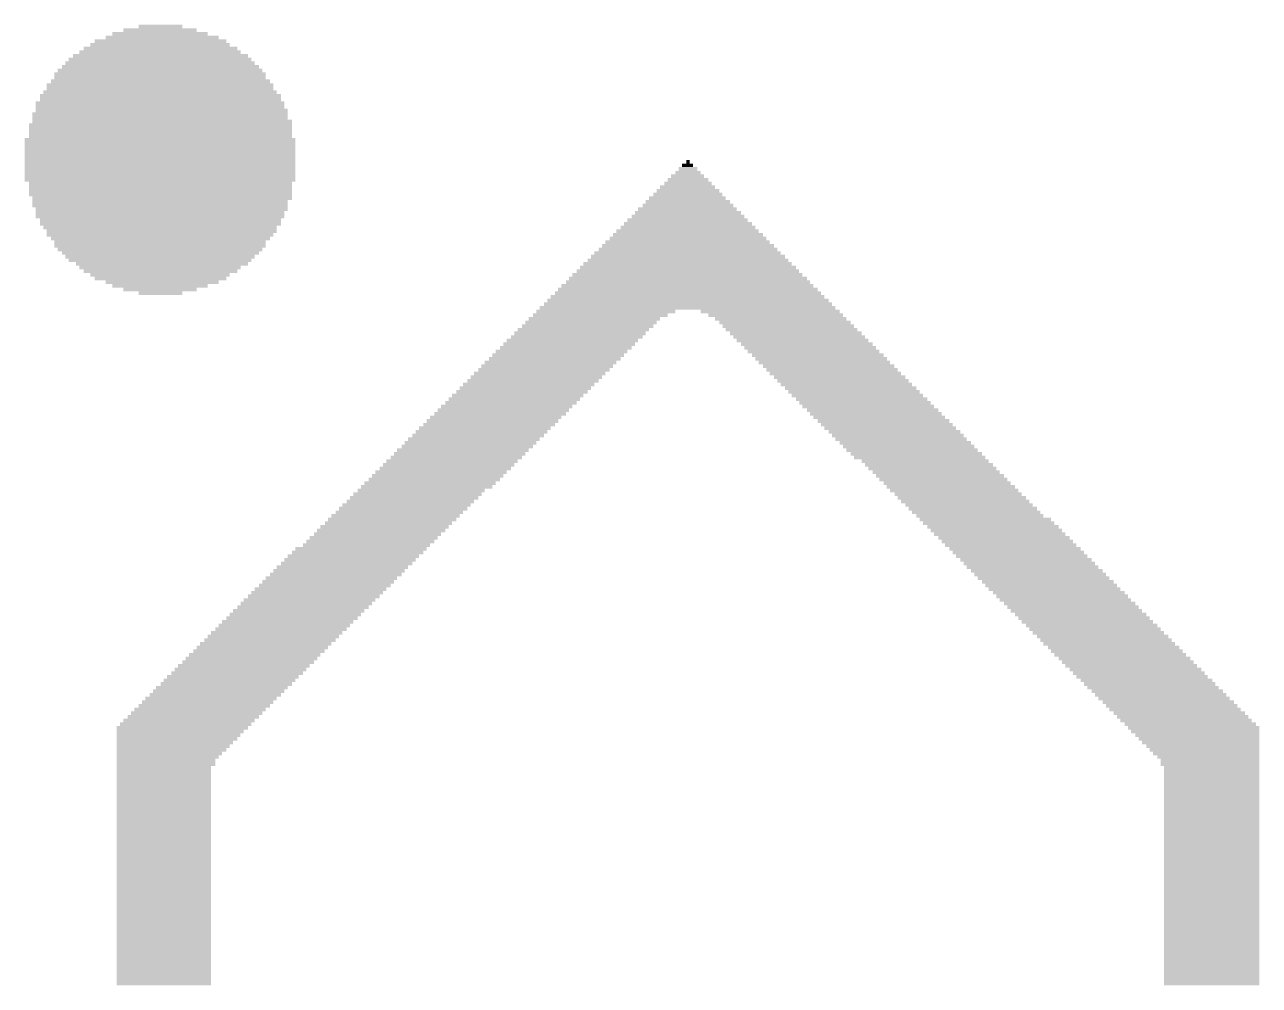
# Model space of a CAD drawing. Extents: x -0.2 to 45.5, y -0.1 to 78.5.
# Drawn here: x 27.887 to 30.75, y 43.378 to 45.605 of the extents above; entities that cross this region are included whole.
import ezdxf

# ---------------------------------------------------------------- set-up
doc = ezdxf.new("R2010")
doc.units = 0
doc.layers.add('21', color=253, linetype='CONTINUOUS')

# ---------------------------------------------------------------- blocks, each defined once
blk = doc.blocks.new('RECT')
blk.add_solid([(-0.5, -0.5), (0.5, -0.5), (-0.5, 0.5), (0.5, 0.5)])

msp = doc.modelspace()

# ---------------------------------------------------------------- block references
at = {"layer": '21'}
for p, xscale, yscale in [((28.2018, 45.6006), 0.1016, 0.0086), ((28.2056, 45.5752), 0.2616, 0.0086), ((28.2006, 45.5837), 0.221, 0.0084), ((28.2006, 45.5921), 0.1702, 0.0084), ((28.2006, 45.5413), 0.3734, 0.0084), ((28.2018, 45.5498), 0.3556, 0.0086), ((28.2006, 45.5583), 0.3226, 0.0084), ((28.2018, 45.5667), 0.3048, 0.0084), ((28.2006, 45.5159), 0.4394, 0.0084), ((28.2006, 45.5244), 0.4242, 0.0086), ((28.2018, 45.5329), 0.4064, 0.0084), ((28.2006, 45.4905), 0.4902, 0.0084), ((28.2006, 45.499), 0.475, 0.0086), ((28.2018, 45.5075), 0.4572, 0.0084), ((28.2006, 45.4651), 0.5258, 0.0084), ((28.2006, 45.4567), 0.5258, 0.0084), ((28.2018, 45.4736), 0.508, 0.0086), ((28.2006, 45.4821), 0.4902, 0.0084), ((28.2018, 45.4397), 0.5588, 0.0084), ((28.2018, 45.4313), 0.5588, 0.0084), ((28.2006, 45.4482), 0.541, 0.0086), ((28.2006, 45.3974), 0.5918, 0.0086), ((28.2006, 45.4228), 0.5766, 0.0086), ((28.2006, 45.4143), 0.5766, 0.0084), ((28.2044, 45.4059), 0.5842, 0.0084), ((28.2018, 45.372), 0.6096, 0.0086), ((28.2056, 45.3805), 0.602, 0.0084), ((28.2006, 45.3889), 0.5918, 0.0084), ((28.2018, 45.3635), 0.6096, 0.0084), ((28.2018, 45.3551), 0.6096, 0.0084), ((28.2018, 45.3466), 0.6096, 0.0086), ((28.2006, 45.3381), 0.6274, 0.0084), ((28.2006, 45.3297), 0.6274, 0.0084), ((28.2006, 45.3212), 0.6274, 0.0086), ((28.2006, 45.3127), 0.6274, 0.0084), ((28.2006, 45.3043), 0.6274, 0.0084), ((28.2006, 45.2958), 0.6274, 0.0086), ((28.2006, 45.2873), 0.6274, 0.0084), ((29.4248, 45.2873), 0.0076, 0.0084), ((28.2006, 45.2789), 0.6274, 0.0084), ((28.2006, 45.2704), 0.6274, 0.0086), ((28.2006, 45.2619), 0.6274, 0.0084), ((29.4248, 45.2619), 0.0584, 0.0084), ((29.4248, 45.2704), 0.0432, 0.0086), ((29.4236, 45.2789), 0.0254, 0.0084), ((28.2006, 45.2535), 0.6274, 0.0084), ((28.2006, 45.245), 0.6274, 0.0086), ((28.2018, 45.2365), 0.6096, 0.0084), ((28.2018, 45.2281), 0.6096, 0.0084), ((29.4236, 45.2281), 0.127, 0.0084), ((29.4248, 45.2365), 0.1092, 0.0084), ((29.4248, 45.245), 0.094, 0.0086), ((29.4236, 45.2535), 0.0762, 0.0084), ((28.2018, 45.2196), 0.6096, 0.0086), ((28.2018, 45.2111), 0.6096, 0.0084), ((28.2056, 45.2027), 0.602, 0.0084), ((29.4236, 45.2027), 0.1778, 0.0084), ((29.4248, 45.2111), 0.16, 0.0084), ((29.4248, 45.2196), 0.1448, 0.0086), ((28.2006, 45.1942), 0.5918, 0.0086), ((28.2006, 45.1857), 0.5918, 0.0084), ((28.2044, 45.1773), 0.5842, 0.0084), ((28.2006, 45.1688), 0.5766, 0.0086), ((29.4248, 45.1688), 0.2464, 0.0086), ((29.4236, 45.1773), 0.2286, 0.0084), ((29.4248, 45.1857), 0.2108, 0.0084), ((29.4248, 45.1942), 0.1956, 0.0086), ((28.2006, 45.1603), 0.5766, 0.0084), ((28.2018, 45.1519), 0.5588, 0.0084), ((28.2018, 45.1434), 0.5588, 0.0086), ((29.4248, 45.1434), 0.2972, 0.0086), ((29.4236, 45.1519), 0.2794, 0.0084), ((29.4248, 45.1603), 0.2616, 0.0084), ((28.2006, 45.1349), 0.541, 0.0084), ((28.2044, 45.1265), 0.5334, 0.0084), ((28.2006, 45.118), 0.5258, 0.0086), ((29.4248, 45.118), 0.348, 0.0086), ((29.4236, 45.1265), 0.3302, 0.0084), ((29.4248, 45.1349), 0.3124, 0.0084), ((28.2018, 45.1095), 0.508, 0.0084), ((28.2006, 45.1011), 0.4902, 0.0084), ((28.2006, 45.0926), 0.4902, 0.0086), ((28.2006, 45.0841), 0.475, 0.0084), ((29.4248, 45.0841), 0.414, 0.0084), ((29.4248, 45.0926), 0.3988, 0.0086), ((29.4236, 45.1011), 0.381, 0.0084), ((29.4248, 45.1095), 0.3632, 0.0084), ((28.2018, 45.0757), 0.4572, 0.0084), ((28.2006, 45.0672), 0.4394, 0.0086), ((28.2006, 45.0587), 0.4242, 0.0084), ((29.4248, 45.0587), 0.4648, 0.0084), ((29.4248, 45.0672), 0.4496, 0.0086), ((29.4236, 45.0757), 0.4318, 0.0084), ((28.2056, 45.0503), 0.3988, 0.0084), ((28.2006, 45.0418), 0.3734, 0.0086), ((28.2018, 45.0333), 0.3556, 0.0084), ((28.2006, 45.0249), 0.3226, 0.0084), ((29.4236, 45.0249), 0.5334, 0.0084), ((29.4248, 45.0333), 0.5156, 0.0084), ((29.4248, 45.0418), 0.5004, 0.0086), ((29.4236, 45.0503), 0.4826, 0.0084), ((28.2018, 45.0164), 0.3048, 0.0086), ((28.2056, 45.0079), 0.2616, 0.0084), ((28.2006, 44.9995), 0.221, 0.0084), ((29.4236, 44.9995), 0.5842, 0.0084), ((29.4248, 45.0079), 0.5664, 0.0084), ((29.4248, 45.0164), 0.5512, 0.0086), ((28.2006, 44.991), 0.1702, 0.0086), ((28.2018, 44.9825), 0.1016, 0.0084), ((29.4236, 44.9741), 0.635, 0.0084), ((29.4248, 44.9825), 0.6172, 0.0084), ((29.4248, 44.991), 0.602, 0.0086), ((29.2343, 44.9402), 0.3226, 0.0086), ((29.4236, 44.9487), 0.6858, 0.0084), ((29.4248, 44.9571), 0.668, 0.0084), ((29.4248, 44.9656), 0.6528, 0.0086), ((29.6153, 44.9402), 0.3226, 0.0086), ((29.2001, 44.9148), 0.3048, 0.0086), ((29.2077, 44.9233), 0.3048, 0.0084), ((29.2216, 44.9317), 0.3124, 0.0084), ((29.628, 44.9317), 0.3124, 0.0084), ((29.6395, 44.9233), 0.3048, 0.0084), ((29.6496, 44.9148), 0.3048, 0.0086), ((29.1746, 44.8894), 0.3048, 0.0086), ((29.1823, 44.8979), 0.3048, 0.0084), ((29.1924, 44.9063), 0.3048, 0.0084), ((29.6573, 44.9063), 0.3048, 0.0084), ((29.6649, 44.8979), 0.3048, 0.0084), ((29.675, 44.8894), 0.3048, 0.0086), ((29.1416, 44.8555), 0.3048, 0.0084), ((29.1493, 44.864), 0.3048, 0.0086), ((29.1569, 44.8725), 0.3048, 0.0084), ((29.167, 44.8809), 0.3048, 0.0084), ((29.6827, 44.8809), 0.3048, 0.0084), ((29.6903, 44.8725), 0.3048, 0.0084), ((29.7004, 44.864), 0.3048, 0.0086), ((29.7081, 44.8555), 0.3048, 0.0084), ((29.1162, 44.8301), 0.3048, 0.0084), ((29.1239, 44.8386), 0.3048, 0.0086), ((29.1315, 44.8471), 0.3048, 0.0084), ((29.7157, 44.8471), 0.3048, 0.0084), ((29.7258, 44.8386), 0.3048, 0.0086), ((29.7335, 44.8301), 0.3048, 0.0084), ((29.0807, 44.7963), 0.3048, 0.0084), ((29.0908, 44.8047), 0.3048, 0.0084), ((29.0984, 44.8132), 0.3048, 0.0086), ((29.1061, 44.8217), 0.3048, 0.0084), ((29.7411, 44.8217), 0.3048, 0.0084), ((29.7512, 44.8132), 0.3048, 0.0086), ((29.7589, 44.8047), 0.3048, 0.0084), ((29.7665, 44.7963), 0.3048, 0.0084), ((29.0553, 44.7709), 0.3048, 0.0084), ((29.0654, 44.7793), 0.3048, 0.0084), ((29.0731, 44.7878), 0.3048, 0.0086), ((29.7766, 44.7878), 0.3048, 0.0086), ((29.7843, 44.7793), 0.3048, 0.0084), ((29.7919, 44.7709), 0.3048, 0.0084), ((29.0299, 44.7455), 0.3048, 0.0084), ((29.04, 44.7539), 0.3048, 0.0084), ((29.0477, 44.7624), 0.3048, 0.0086), ((29.802, 44.7624), 0.3048, 0.0086), ((29.8097, 44.7539), 0.3048, 0.0084), ((29.8173, 44.7455), 0.3048, 0.0084), ((28.9969, 44.7116), 0.3048, 0.0086), ((29.0045, 44.7201), 0.3048, 0.0084), ((29.0146, 44.7285), 0.3048, 0.0084), ((29.0222, 44.737), 0.3048, 0.0086), ((29.8274, 44.737), 0.3048, 0.0086), ((29.8351, 44.7285), 0.3048, 0.0084), ((29.8427, 44.7201), 0.3048, 0.0084), ((29.8528, 44.7116), 0.3048, 0.0086), ((28.9715, 44.6862), 0.3048, 0.0086), ((28.9791, 44.6947), 0.3048, 0.0084), ((28.9892, 44.7031), 0.3048, 0.0084), ((29.8605, 44.7031), 0.3048, 0.0084), ((29.8681, 44.6947), 0.3048, 0.0084), ((29.8782, 44.6862), 0.3048, 0.0086), ((28.946, 44.6608), 0.3048, 0.0086), ((28.9537, 44.6693), 0.3048, 0.0084), ((28.9638, 44.6777), 0.3048, 0.0084), ((29.8859, 44.6777), 0.3048, 0.0084), ((29.8935, 44.6693), 0.3048, 0.0084), ((29.9036, 44.6608), 0.3048, 0.0086), ((28.913, 44.6269), 0.3048, 0.0084), ((28.9207, 44.6354), 0.3048, 0.0086), ((28.9283, 44.6439), 0.3048, 0.0084), ((28.9384, 44.6523), 0.3048, 0.0084), ((29.9113, 44.6523), 0.3048, 0.0084), ((29.9189, 44.6439), 0.3048, 0.0084), ((29.929, 44.6354), 0.3048, 0.0086), ((29.9367, 44.6269), 0.3048, 0.0084), ((28.8876, 44.6015), 0.3048, 0.0084), ((28.8953, 44.61), 0.3048, 0.0086), ((28.9029, 44.6185), 0.3048, 0.0084), ((29.9443, 44.6185), 0.3048, 0.0084), ((29.9544, 44.61), 0.3048, 0.0086), ((29.9621, 44.6015), 0.3048, 0.0084), ((28.8521, 44.5677), 0.3048, 0.0084), ((28.8622, 44.5761), 0.3048, 0.0084), ((28.8699, 44.5846), 0.3048, 0.0086), ((28.8775, 44.5931), 0.3048, 0.0084), ((29.9748, 44.5931), 0.2946, 0.0084), ((29.9836, 44.5846), 0.2972, 0.0086), ((29.9913, 44.5761), 0.2972, 0.0084), ((30.0002, 44.5677), 0.2946, 0.0084), ((28.8267, 44.5423), 0.3048, 0.0084), ((28.8368, 44.5507), 0.3048, 0.0084), ((28.8445, 44.5592), 0.3048, 0.0086), ((30.009, 44.5592), 0.2972, 0.0086), ((30.0167, 44.5507), 0.2972, 0.0084), ((30.0256, 44.5423), 0.2946, 0.0084), ((28.7975, 44.5169), 0.2972, 0.0084), ((28.8064, 44.5253), 0.2946, 0.0084), ((28.8191, 44.5338), 0.3048, 0.0086), ((30.0344, 44.5338), 0.2972, 0.0086), ((30.0421, 44.5253), 0.2972, 0.0084), ((30.051, 44.5169), 0.2946, 0.0084), ((28.7644, 44.483), 0.2972, 0.0086), ((28.7721, 44.4915), 0.2972, 0.0084), ((28.781, 44.4999), 0.2946, 0.0084), ((28.7898, 44.5084), 0.2972, 0.0086), ((30.0598, 44.5084), 0.2972, 0.0086), ((30.0675, 44.4999), 0.2972, 0.0084), ((30.0764, 44.4915), 0.2946, 0.0084), ((30.0852, 44.483), 0.2972, 0.0086), ((28.739, 44.4576), 0.2972, 0.0086), ((28.7467, 44.4661), 0.2972, 0.0084), ((28.7556, 44.4745), 0.2946, 0.0084), ((30.0929, 44.4745), 0.2972, 0.0084), ((30.1018, 44.4661), 0.2946, 0.0084), ((30.1145, 44.4576), 0.3048, 0.0086), ((28.7048, 44.4237), 0.2946, 0.0084), ((28.7136, 44.4322), 0.2972, 0.0086), ((28.7213, 44.4407), 0.2972, 0.0084), ((28.7302, 44.4491), 0.2946, 0.0084), ((30.1221, 44.4491), 0.3048, 0.0084), ((30.1322, 44.4407), 0.3048, 0.0084), ((30.1399, 44.4322), 0.3048, 0.0086), ((30.1475, 44.4237), 0.3048, 0.0084), ((28.6794, 44.3983), 0.2946, 0.0084), ((28.6882, 44.4068), 0.2972, 0.0086), ((28.6959, 44.4153), 0.2972, 0.0084), ((30.1576, 44.4153), 0.3048, 0.0084), ((30.1653, 44.4068), 0.3048, 0.0086), ((30.1729, 44.3983), 0.3048, 0.0084), ((28.6489, 44.3729), 0.3048, 0.0084), ((28.659, 44.3814), 0.3048, 0.0086), ((28.6667, 44.3899), 0.3048, 0.0084), ((30.183, 44.3899), 0.3048, 0.0084), ((30.1907, 44.3814), 0.3048, 0.0086), ((30.1983, 44.3729), 0.3048, 0.0084), ((28.6159, 44.3391), 0.3048, 0.0084), ((28.6235, 44.3475), 0.3048, 0.0084), ((28.6336, 44.356), 0.3048, 0.0086), ((28.6413, 44.3645), 0.3048, 0.0084), ((30.2084, 44.3645), 0.3048, 0.0084), ((30.2161, 44.356), 0.3048, 0.0086), ((30.2237, 44.3475), 0.3048, 0.0084), ((30.2338, 44.3391), 0.3048, 0.0084), ((28.5905, 44.3137), 0.3048, 0.0084), ((28.5981, 44.3221), 0.3048, 0.0084), ((28.6082, 44.3306), 0.3048, 0.0086), ((30.2415, 44.3306), 0.3048, 0.0086), ((30.2491, 44.3221), 0.3048, 0.0084), ((30.2592, 44.3137), 0.3048, 0.0084), ((28.5651, 44.2883), 0.3048, 0.0084), ((28.5727, 44.2967), 0.3048, 0.0084), ((28.5828, 44.3052), 0.3048, 0.0086), ((30.2669, 44.3052), 0.3048, 0.0086), ((30.2745, 44.2967), 0.3048, 0.0084), ((30.2846, 44.2883), 0.3048, 0.0084), ((28.532, 44.2544), 0.3048, 0.0086), ((28.5397, 44.2629), 0.3048, 0.0084), ((28.5473, 44.2713), 0.3048, 0.0084), ((28.5574, 44.2798), 0.3048, 0.0086), ((30.2923, 44.2798), 0.3048, 0.0086), ((30.2999, 44.2713), 0.3048, 0.0084), ((30.31, 44.2629), 0.3048, 0.0084), ((30.3177, 44.2544), 0.3048, 0.0086), ((28.5066, 44.229), 0.3048, 0.0086), ((28.5143, 44.2375), 0.3048, 0.0084), ((28.5219, 44.2459), 0.3048, 0.0084), ((30.3253, 44.2459), 0.3048, 0.0084), ((30.3354, 44.2375), 0.3048, 0.0084), ((30.3431, 44.229), 0.3048, 0.0086), ((28.4711, 44.1951), 0.3048, 0.0084), ((28.4812, 44.2036), 0.3048, 0.0086), ((28.4889, 44.2121), 0.3048, 0.0084), ((28.4965, 44.2205), 0.3048, 0.0084), ((30.3507, 44.2205), 0.3048, 0.0084), ((30.3608, 44.2121), 0.3048, 0.0084), ((30.3685, 44.2036), 0.3048, 0.0086), ((30.3761, 44.1951), 0.3048, 0.0084), ((28.4457, 44.1697), 0.3048, 0.0084), ((28.4558, 44.1782), 0.3048, 0.0086), ((28.4635, 44.1867), 0.3048, 0.0084), ((30.3862, 44.1867), 0.3048, 0.0084), ((30.3939, 44.1782), 0.3048, 0.0086), ((30.4015, 44.1697), 0.3048, 0.0084), ((28.4203, 44.1443), 0.3048, 0.0084), ((28.4304, 44.1528), 0.3048, 0.0086), ((28.4381, 44.1613), 0.3048, 0.0084), ((30.4116, 44.1613), 0.3048, 0.0084), ((30.4193, 44.1528), 0.3048, 0.0086), ((30.4269, 44.1443), 0.3048, 0.0084), ((28.3873, 44.1105), 0.3048, 0.0084), ((28.3949, 44.1189), 0.3048, 0.0084), ((28.405, 44.1274), 0.3048, 0.0086), ((28.4127, 44.1359), 0.3048, 0.0084), ((30.437, 44.1359), 0.3048, 0.0084), ((30.4447, 44.1274), 0.3048, 0.0086), ((30.4523, 44.1189), 0.3048, 0.0084), ((30.4624, 44.1105), 0.3048, 0.0084), ((28.3619, 44.0851), 0.3048, 0.0084), ((28.3695, 44.0935), 0.3048, 0.0084), ((28.3796, 44.102), 0.3048, 0.0086), ((30.4701, 44.102), 0.3048, 0.0086), ((30.4777, 44.0935), 0.3048, 0.0084), ((30.4878, 44.0851), 0.3048, 0.0084), ((28.3288, 44.0512), 0.3048, 0.0086), ((28.3365, 44.0597), 0.3048, 0.0084), ((28.3441, 44.0681), 0.3048, 0.0084), ((28.3542, 44.0766), 0.3048, 0.0086), ((30.4955, 44.0766), 0.3048, 0.0086), ((30.5031, 44.0681), 0.3048, 0.0084), ((30.5132, 44.0597), 0.3048, 0.0084), ((30.5209, 44.0512), 0.3048, 0.0086), ((28.3034, 44.0258), 0.3048, 0.0086), ((28.3111, 44.0343), 0.3048, 0.0084), ((28.3187, 44.0427), 0.3048, 0.0084), ((30.5285, 44.0427), 0.3048, 0.0084), ((30.5386, 44.0343), 0.3048, 0.0084), ((30.5463, 44.0258), 0.3048, 0.0086), ((28.278, 44.0004), 0.3048, 0.0086), ((28.2857, 44.0089), 0.3048, 0.0084), ((28.2933, 44.0173), 0.3048, 0.0084), ((30.5539, 44.0173), 0.3048, 0.0084), ((30.564, 44.0089), 0.3048, 0.0084), ((30.5717, 44.0004), 0.3048, 0.0086), ((28.2526, 43.975), 0.3048, 0.0086), ((28.2476, 43.9665), 0.2946, 0.0084), ((28.2603, 43.9835), 0.3048, 0.0084), ((28.2679, 43.9919), 0.3048, 0.0084), ((30.5793, 43.9919), 0.3048, 0.0084), ((30.5894, 43.9835), 0.3048, 0.0084), ((30.5971, 43.975), 0.3048, 0.0086), ((30.6009, 43.9665), 0.2972, 0.0084), ((28.2437, 43.9581), 0.287, 0.0084), ((28.2399, 43.9496), 0.2794, 0.0086), ((28.2349, 43.9411), 0.2692, 0.0084), ((30.6059, 43.9581), 0.287, 0.0084), ((30.6098, 43.9496), 0.2794, 0.0086), ((30.6136, 43.9411), 0.2718, 0.0084), ((28.231, 43.9327), 0.2616, 0.0084), ((28.2272, 43.9242), 0.254, 0.0086), ((28.2222, 43.9157), 0.2438, 0.0084), ((30.6186, 43.9327), 0.2616, 0.0084), ((30.6225, 43.9242), 0.254, 0.0086), ((30.6263, 43.9157), 0.2464, 0.0084), ((28.2183, 43.9073), 0.2362, 0.0084), ((28.2145, 43.8988), 0.2286, 0.0086), ((28.2145, 43.8903), 0.2286, 0.0084), ((28.2095, 43.8819), 0.2184, 0.0084), ((30.6313, 43.9073), 0.2362, 0.0084), ((30.6352, 43.8988), 0.2286, 0.0086), ((30.6352, 43.8903), 0.2286, 0.0084), ((30.639, 43.8819), 0.221, 0.0084), ((28.2095, 43.8734), 0.2184, 0.0086), ((28.2095, 43.8649), 0.2184, 0.0084), ((28.2095, 43.8565), 0.2184, 0.0084), ((30.639, 43.8734), 0.221, 0.0086), ((30.639, 43.8649), 0.221, 0.0084), ((30.639, 43.8565), 0.221, 0.0084), ((28.2095, 43.848), 0.2184, 0.0086), ((28.2095, 43.8395), 0.2184, 0.0084), ((28.2095, 43.8311), 0.2184, 0.0084), ((28.2095, 43.8226), 0.2184, 0.0086), ((30.639, 43.848), 0.221, 0.0086), ((30.639, 43.8395), 0.221, 0.0084), ((30.639, 43.8311), 0.221, 0.0084), ((30.639, 43.8226), 0.221, 0.0086), ((28.2095, 43.8141), 0.2184, 0.0084), ((28.2095, 43.8057), 0.2184, 0.0084), ((28.2095, 43.7972), 0.2184, 0.0086), ((30.639, 43.8141), 0.221, 0.0084), ((30.639, 43.8057), 0.221, 0.0084), ((30.639, 43.7972), 0.221, 0.0086), ((28.2095, 43.7887), 0.2184, 0.0084), ((28.2095, 43.7803), 0.2184, 0.0084), ((28.2095, 43.7718), 0.2184, 0.0086), ((30.639, 43.7887), 0.221, 0.0084), ((30.639, 43.7803), 0.221, 0.0084), ((30.639, 43.7718), 0.221, 0.0086), ((28.2095, 43.7633), 0.2184, 0.0084), ((28.2095, 43.7549), 0.2184, 0.0084), ((28.2095, 43.7464), 0.2184, 0.0086), ((28.2095, 43.7379), 0.2184, 0.0084), ((30.639, 43.7633), 0.221, 0.0084), ((30.639, 43.7549), 0.221, 0.0084), ((30.639, 43.7464), 0.221, 0.0086), ((30.639, 43.7379), 0.221, 0.0084), ((28.2095, 43.7295), 0.2184, 0.0084), ((28.2095, 43.721), 0.2184, 0.0086), ((28.2095, 43.7125), 0.2184, 0.0084), ((30.639, 43.7295), 0.221, 0.0084), ((30.639, 43.721), 0.221, 0.0086), ((30.639, 43.7125), 0.221, 0.0084), ((28.2095, 43.7041), 0.2184, 0.0084), ((28.2095, 43.6956), 0.2184, 0.0086), ((28.2095, 43.6871), 0.2184, 0.0084), ((30.639, 43.7041), 0.221, 0.0084), ((30.639, 43.6956), 0.221, 0.0086), ((30.639, 43.6871), 0.221, 0.0084), ((28.2095, 43.6787), 0.2184, 0.0084), ((28.2095, 43.6702), 0.2184, 0.0086), ((28.2095, 43.6617), 0.2184, 0.0084), ((28.2095, 43.6533), 0.2184, 0.0084), ((30.639, 43.6787), 0.221, 0.0084), ((30.639, 43.6702), 0.221, 0.0086), ((30.639, 43.6617), 0.221, 0.0084), ((30.639, 43.6533), 0.221, 0.0084), ((28.2095, 43.6448), 0.2184, 0.0086), ((28.2095, 43.6363), 0.2184, 0.0084), ((28.2095, 43.6279), 0.2184, 0.0084), ((30.639, 43.6448), 0.221, 0.0086), ((30.639, 43.6363), 0.221, 0.0084), ((30.639, 43.6279), 0.221, 0.0084), ((28.2095, 43.6194), 0.2184, 0.0086), ((28.2095, 43.6109), 0.2184, 0.0084), ((28.2095, 43.6025), 0.2184, 0.0084), ((28.2095, 43.594), 0.2184, 0.0086), ((30.639, 43.6194), 0.221, 0.0086), ((30.639, 43.6109), 0.221, 0.0084), ((30.639, 43.6025), 0.221, 0.0084), ((30.639, 43.594), 0.221, 0.0086), ((28.2095, 43.5855), 0.2184, 0.0084), ((28.2095, 43.5771), 0.2184, 0.0084), ((28.2095, 43.5686), 0.2184, 0.0086), ((30.639, 43.5855), 0.221, 0.0084), ((30.639, 43.5771), 0.221, 0.0084), ((30.639, 43.5686), 0.221, 0.0086), ((28.2095, 43.5601), 0.2184, 0.0084), ((28.2095, 43.5517), 0.2184, 0.0084), ((28.2095, 43.5432), 0.2184, 0.0086), ((30.639, 43.5601), 0.221, 0.0084), ((30.639, 43.5517), 0.221, 0.0084), ((30.639, 43.5432), 0.221, 0.0086), ((28.2095, 43.5347), 0.2184, 0.0084), ((28.2095, 43.5263), 0.2184, 0.0084), ((28.2095, 43.5178), 0.2184, 0.0086), ((28.2095, 43.5093), 0.2184, 0.0084), ((30.639, 43.5347), 0.221, 0.0084), ((30.639, 43.5263), 0.221, 0.0084), ((30.639, 43.5178), 0.221, 0.0086), ((30.639, 43.5093), 0.221, 0.0084), ((28.2095, 43.5009), 0.2184, 0.0084), ((28.2095, 43.4924), 0.2184, 0.0086), ((28.2095, 43.4839), 0.2184, 0.0084), ((30.639, 43.5009), 0.221, 0.0084), ((30.639, 43.4924), 0.221, 0.0086), ((30.639, 43.4839), 0.221, 0.0084), ((28.2095, 43.4755), 0.2184, 0.0084), ((28.2095, 43.467), 0.2184, 0.0086), ((28.2095, 43.4585), 0.2184, 0.0084), ((28.2095, 43.4501), 0.2184, 0.0084), ((30.639, 43.4755), 0.221, 0.0084), ((30.639, 43.467), 0.221, 0.0086), ((30.639, 43.4585), 0.221, 0.0084), ((30.639, 43.4501), 0.221, 0.0084), ((28.2095, 43.4416), 0.2184, 0.0086), ((28.2095, 43.4331), 0.2184, 0.0084), ((28.2095, 43.4247), 0.2184, 0.0084), ((30.639, 43.4416), 0.221, 0.0086), ((30.639, 43.4331), 0.221, 0.0084), ((30.639, 43.4247), 0.221, 0.0084), ((28.2095, 43.4162), 0.2184, 0.0086), ((28.2095, 43.4077), 0.2184, 0.0084), ((28.2095, 43.3993), 0.2184, 0.0084), ((30.639, 43.4162), 0.221, 0.0086), ((30.639, 43.4077), 0.221, 0.0084), ((30.639, 43.3993), 0.221, 0.0084), ((28.2095, 43.3908), 0.2184, 0.0086), ((28.2095, 43.3823), 0.2184, 0.0084), ((30.639, 43.3908), 0.221, 0.0086), ((30.639, 43.3823), 0.221, 0.0084)]:
    msp.add_blockref('RECT', p, dxfattribs=dict(at, xscale=xscale, yscale=yscale))

doc.saveas('drawing.dxf')
